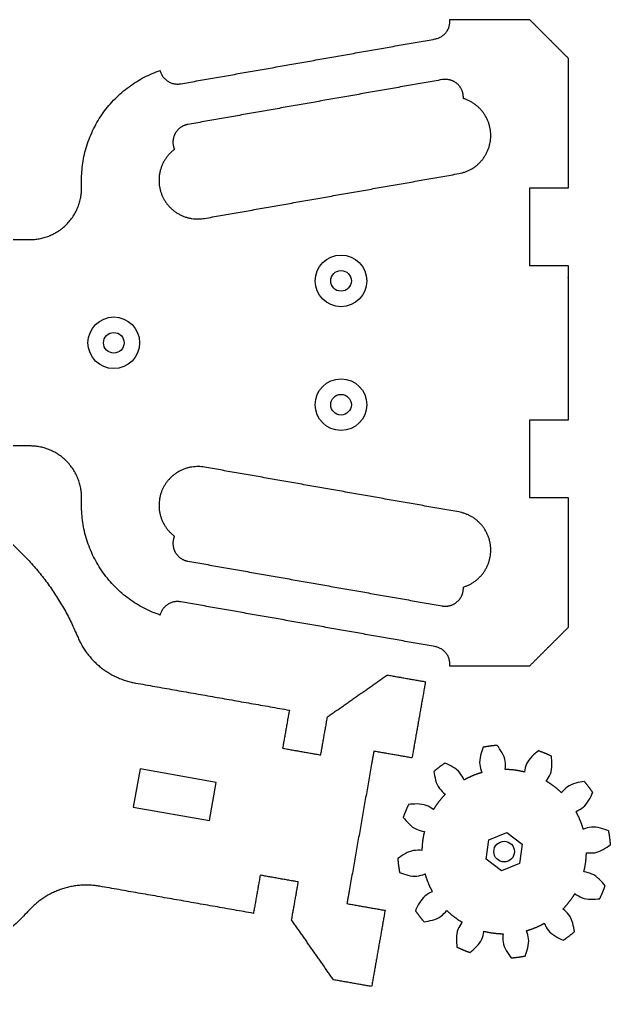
# Model space of a CAD drawing. Header units: millimetres. Extents: x 1655 to 2132, y -1528 to 137.
# Drawn here: x 1901.1 to 2130, y -1100.9 to -723.2 of the extents above; entities that cross this region are included whole.
import ezdxf

# ---------------------------------------------------------------- set-up
doc = ezdxf.new("R2010")
doc.units = ezdxf.units.MM
doc.header["$MEASUREMENT"] = 0
for name, color, linetype, true_color in [('V3 - scheme$gravure ext', 96, 'Continuous', 0x008000), ('V3 - scheme$gravure int', 1, 'Continuous', 0xff0000), ('V3 - scheme$poche', 196, 'Continuous', 0x400080)]:
    doc.layers.add(name, color=color, linetype=linetype, true_color=true_color)

msp = doc.modelspace()

# ---------------------------------------------------------------- linework, layer by layer
at = {"layer": 'V3 - scheme$gravure ext'}
for points, weights, degree in [([(2062.05, -730.78, 15), (2068.42, -729.66, 15), (2067.8, -723.22, 15)], [1, 0.734090518185, 1], 2), ([(1925.16, -785.57, 15), (1925.16, -753.43, 15), (1955.57, -743, 15)], [1, 0.81371847216, 1], 2), ([(1955.57, -743, 15), (1957.19, -749.27, 15), (1963.57, -748.15, 15)], [1, 0.734090518185, 1], 2), ([(1905.16, -808.57, 15), (1925.16, -808.57, 15), (1925.16, -788.57, 15)], [1, 0.707106781187, 1], 2), ([(1925.16, -908.57, 15), (1925.16, -888.57, 15), (1905.16, -888.57, 15)], [1, 0.707106781187, 1], 2), ([(1955.57, -954.14, 15), (1925.16, -943.72, 15), (1925.16, -911.57, 15)], [1, 0.81371847216, 1], 2), ([(1963.57, -948.99, 15), (1957.19, -947.87, 15), (1955.57, -954.14, 15)], [1, 0.734090518185, 1], 2), ([(1923.61, -962.48, 15), (1929.92, -977.65, 15), (1946.1, -980.5, 15)], [1, 0.877058019307, 1], 2), ([(2067.8, -973.93, 15), (2068.42, -967.48, 15), (2062.05, -966.36, 15)], [1, 0.734090518185, 1], 2), ([(2086.16, -1004.67, 15), (2084.34, -1004.79, 15), (2082.54, -1005.03, 15), (2080.76, -1005.38, 15)], [1, 0.998547387537, 0.998547387537, 1], 3), ([(2107.11, -1008.85, 15), (2105.48, -1008.05, 15), (2103.8, -1007.35, 15), (2102.08, -1006.77, 15)], [1, 0.998547387537, 0.998547387537, 1], 3), ([(2065.92, -1011.53, 15), (2064.41, -1012.54, 15), (2062.97, -1013.64, 15), (2061.6, -1014.84, 15)], [1, 0.998547387537, 0.998547387537, 1], 3), ([(2080.17, -1015.22, 15), (2077.77, -1015.89, 15), (2075.47, -1016.85, 15), (2073.29, -1018.06, 15)], [1, 0.995432816344, 0.995432816344, 1], 3), ([(2096.65, -1014.99, 15), (2094.24, -1014.38, 15), (2091.76, -1014.05, 15), (2089.27, -1014.02, 15)], [1, 0.995432816344, 0.995432816344, 1], 3), ([(2111.04, -1023.04, 15), (2109.25, -1021.3, 15), (2107.28, -1019.78, 15), (2105.14, -1018.5, 15)], [1, 0.995432816344, 0.995432816344, 1], 3), ([(2123.17, -1022.95, 15), (2122.16, -1021.44, 15), (2121.05, -1020, 15), (2119.85, -1018.63, 15)], [1, 0.998547387537, 0.998547387537, 1], 3), ([(2066.01, -1023.65, 15), (2064.27, -1025.44, 15), (2062.75, -1027.42, 15), (2061.48, -1029.56, 15)], [1, 0.995432816344, 0.995432816344, 1], 3), ([(2051.83, -1027.58, 15), (2051.02, -1029.21, 15), (2050.33, -1030.89, 15), (2049.74, -1032.62, 15)], [1, 0.998547387537, 0.998547387537, 1], 3), ([(2119.48, -1037.2, 15), (2118.8, -1034.8, 15), (2117.85, -1032.5, 15), (2116.63, -1030.32, 15)], [1, 0.995432816344, 0.995432816344, 1], 3), ([(2057.96, -1038.04, 15), (2057.35, -1040.46, 15), (2057.02, -1042.93, 15), (2056.99, -1045.42, 15)], [1, 0.995432816344, 0.995432816344, 1], 3), ([(2130.02, -1043.19, 15), (2129.9, -1041.37, 15), (2129.67, -1039.57, 15), (2129.31, -1037.79, 15)], [1, 0.998547387537, 0.998547387537, 1], 3), ([(2047.65, -1048.54, 15), (2047.76, -1050.35, 15), (2048, -1052.15, 15), (2048.36, -1053.94, 15)], [1, 0.998547387537, 0.998547387537, 1], 3), ([(2119.7, -1053.68, 15), (2120.32, -1051.26, 15), (2120.64, -1048.79, 15), (2120.68, -1046.3, 15)], [1, 0.995432816344, 0.995432816344, 1], 3), ([(2058.19, -1054.53, 15), (2058.87, -1056.92, 15), (2059.82, -1059.23, 15), (2061.04, -1061.4, 15)], [1, 0.995432816344, 0.995432816344, 1], 3), ([(1932.21, -1059.29, 15), (1916.03, -1056.44, 15), (1904.91, -1068.53, 15)], [1, 0.877058019307, 1], 2), ([(2125.84, -1064.14, 15), (2126.65, -1062.51, 15), (2127.34, -1060.83, 15), (2127.92, -1059.11, 15)], [1, 0.998547387537, 0.998547387537, 1], 3), ([(2111.66, -1068.07, 15), (2113.4, -1066.28, 15), (2114.91, -1064.3, 15), (2116.19, -1062.16, 15)], [1, 0.995432816344, 0.995432816344, 1], 3), ([(1904.91, -1068.53, 15), (1867.85, -1108.87, 15), (1813.91, -1099.36, 15)], [0.863661076576, 0.815079550896, 1], 2), ([(2054.5, -1068.77, 15), (2055.51, -1070.28, 15), (2056.62, -1071.73, 15), (2057.82, -1073.09, 15)], [1, 0.998547387537, 0.998547387537, 1], 3), ([(2066.63, -1068.69, 15), (2068.41, -1070.43, 15), (2070.39, -1071.94, 15), (2072.53, -1073.22, 15)], [1, 0.995432816344, 0.995432816344, 1], 3), ([(2097.5, -1076.51, 15), (2099.9, -1075.83, 15), (2102.2, -1074.87, 15), (2104.37, -1073.66, 15)], [1, 0.995432816344, 0.995432816344, 1], 3), ([(2081.01, -1076.73, 15), (2083.43, -1077.34, 15), (2085.9, -1077.67, 15), (2088.39, -1077.7, 15)], [1, 0.995432816344, 0.995432816344, 1], 3), ([(2111.74, -1080.19, 15), (2113.26, -1079.18, 15), (2114.7, -1078.08, 15), (2116.06, -1076.88, 15)], [1, 0.998547387537, 0.998547387537, 1], 3), ([(2070.56, -1082.87, 15), (2072.19, -1083.67, 15), (2073.87, -1084.37, 15), (2075.59, -1084.95, 15)], [1, 0.998547387537, 0.998547387537, 1], 3), ([(2091.51, -1087.05, 15), (2093.32, -1086.93, 15), (2095.12, -1086.69, 15), (2096.91, -1086.34, 15)], [1, 0.998547387537, 0.998547387537, 1], 3)]:
    msp.add_rational_spline(points, weights, degree=degree, dxfattribs=at)
for points, degree in [([(2067.8, -723.22, 15), (2083.22, -723.22, 15), (2098.65, -723.22, 15)], 2), ([(2098.65, -723.22, 15), (2106.15, -730.72, 15), (2113.65, -738.22, 15)], 2), ([(1963.57, -748.15, 15), (2012.81, -739.47, 15), (2062.05, -730.78, 15)], 2), ([(2113.65, -738.22, 15), (2113.65, -763.39, 15), (2113.65, -788.57, 15)], 2), ([(1925.16, -788.57, 15), (1925.16, -787.07, 15), (1925.16, -785.57, 15)], 2), ([(2113.65, -788.57, 15), (2106.15, -788.57, 15), (2098.65, -788.57, 15)], 2), ([(2098.65, -788.57, 15), (2098.65, -803.57, 15), (2098.65, -818.57, 15)], 2), ([(1873.65, -808.57, 15), (1889.4, -808.57, 15), (1905.16, -808.57, 15)], 2), ([(2098.65, -818.57, 15), (2106.15, -818.57, 15), (2113.65, -818.57, 15)], 2), ([(2113.65, -878.57, 15), (2106.15, -878.57, 15), (2098.65, -878.57, 15)], 2), ([(2098.65, -878.57, 15), (2098.65, -893.57, 15), (2098.65, -908.57, 15)], 2), ([(1905.16, -888.57, 15), (1889.4, -888.57, 15), (1873.65, -888.57, 15)], 2), ([(1925.16, -911.57, 15), (1925.16, -910.07, 15), (1925.16, -908.57, 15)], 2), ([(2098.65, -908.57, 15), (2106.15, -908.57, 15), (2113.65, -908.57, 15)], 2), ([(2113.65, -908.57, 15), (2113.65, -933.75, 15), (2113.65, -958.93, 15)], 2), ([(2062.05, -966.36, 15), (2012.81, -957.68, 15), (1963.57, -948.99, 15)], 2), ([(2113.65, -958.93, 15), (2106.15, -966.43, 15), (2098.65, -973.93, 15)], 2), ([(2098.65, -973.93, 15), (2083.22, -973.93, 15), (2067.8, -973.93, 15)], 2), ([(2020.41, -993.61, 15), (2031.99, -985.5, 15), (2043.58, -977.38, 15)], 2), ([(2043.58, -977.38, 15), (2050.96, -978.69, 15), (2058.35, -979.99, 15)], 2), ([(1946.1, -980.5, 15), (1975.87, -985.75, 15), (2005.64, -991, 15)], 2), ([(2058.35, -979.99, 15), (2055.75, -994.76, 15), (2053.14, -1009.53, 15)], 2), ([(2005.64, -991, 15), (2004.33, -998.39, 15), (2003.03, -1005.77, 15)], 2), ([(2017.8, -1008.38, 15), (2019.11, -1000.99, 15), (2020.41, -993.61, 15)], 2), ([(2003.03, -1005.77, 15), (2010.42, -1007.08, 15), (2017.8, -1008.38, 15)], 2), ([(2038.37, -1006.93, 15), (2037.93, -1009.39, 15), (2037.5, -1011.85, 15)], 2), ([(2053.14, -1009.53, 15), (2045.75, -1008.23, 15), (2038.37, -1006.93, 15)], 2), ([(2037.5, -1011.85, 15), (2033.16, -1036.47, 15), (2028.82, -1061.09, 15)], 2), ([(1994.35, -1055.01, 15), (1993.05, -1062.4, 15), (1991.74, -1069.79, 15)], 2), ([(2009.12, -1057.62, 15), (2001.74, -1056.32, 15), (1994.35, -1055.01, 15)], 2), ([(1991.74, -1069.79, 15), (1961.98, -1064.54, 15), (1932.21, -1059.29, 15)], 2), ([(2006.52, -1072.39, 15), (2007.82, -1065.01, 15), (2009.12, -1057.62, 15)], 2), ([(2028.82, -1061.09, 15), (2028.38, -1063.55, 15), (2027.95, -1066.02, 15)], 2), ([(2027.95, -1066.02, 15), (2035.34, -1067.32, 15), (2042.72, -1068.62, 15)], 2), ([(2042.72, -1068.62, 15), (2040.12, -1083.39, 15), (2037.51, -1098.17, 15)], 2), ([(2066.58, -1068.74, 15), (2066.6, -1068.73, 15), (2066.61, -1068.71, 15), (2066.63, -1068.69, 15)], 3), ([(2022.74, -1095.56, 15), (2014.63, -1083.98, 15), (2006.52, -1072.39, 15)], 2), ([(2037.51, -1098.17, 15), (2030.13, -1096.86, 15), (2022.74, -1095.56, 15)], 2)]:
    msp.add_open_spline(points, degree=degree, dxfattribs=at)
for points, degree, knots in [([(2113.65, -818.57, 15), (2113.65, -821.07, 15), (2113.65, -823.57, 15), (2113.65, -848.57, 15), (2113.65, -873.57, 15), (2113.65, -876.07, 15), (2113.65, -878.57, 15)], 2, [3884.792792, 3884.792792, 3884.792792, 3889.792792, 3889.792792, 3939.792792, 3939.792792, 3944.792792, 3944.792792, 3944.792792]), ([(2080.76, -1005.38, 15), (2080.09, -1007.18, 15), (2079.07, -1009.91, 15), (2079.36, -1012.09, 15), (2079.5, -1013.14, 15), (2079.78, -1014.18, 15), (2080.14, -1015.15, 15), (2080.15, -1015.17, 15), (2080.16, -1015.19, 15), (2080.17, -1015.22, 15)], 3, [-51.422962, -51.422962, -51.422962, -51.422962, -50.655858, -50.655858, -50.655858, -49.866198, -49.866198, -49.866198, -49.847209, -49.847209, -49.847209, -49.847209]), ([(2089.27, -1014.02, 15), (2089.28, -1013.99, 15), (2089.28, -1013.97, 15), (2089.28, -1013.94, 15), (2089.38, -1012.91, 15), (2089.38, -1011.84, 15), (2089.24, -1010.79, 15), (2088.96, -1008.61, 15), (2087.27, -1006.23, 15), (2086.16, -1004.67, 15)], 3, [-54.43884, -54.43884, -54.43884, -54.43884, -54.419791, -54.419791, -54.419791, -53.630123, -53.630123, -53.630123, -52.863038, -52.863038, -52.863038, -52.863038]), ([(2102.08, -1006.77, 15), (2100.6, -1007.99, 15), (2098.36, -1009.85, 15), (2097.52, -1011.88, 15), (2097.11, -1012.86, 15), (2096.84, -1013.89, 15), (2096.66, -1014.92, 15), (2096.66, -1014.94, 15), (2096.66, -1014.97, 15), (2096.65, -1014.99, 15)], 3, [-58.569083, -58.569083, -58.569083, -58.569083, -57.801979, -57.801979, -57.801979, -57.012319, -57.012319, -57.012319, -56.99333, -56.99333, -56.99333, -56.99333]), ([(2073.29, -1018.06, 15), (2073.28, -1018.04, 15), (2073.27, -1018.02, 15), (2073.26, -1018, 15), (2072.83, -1017.05, 15), (2072.3, -1016.13, 15), (2071.65, -1015.28, 15), (2070.31, -1013.54, 15), (2067.66, -1012.33, 15), (2065.92, -1011.53, 15)], 3, [-47.292718, -47.292718, -47.292718, -47.292718, -47.273669, -47.273669, -47.273669, -46.484002, -46.484002, -46.484002, -45.716917, -45.716917, -45.716917, -45.716917]), ([(2105.14, -1018.5, 15), (2105.15, -1018.48, 15), (2105.16, -1018.46, 15), (2105.18, -1018.44, 15), (2105.78, -1017.6, 15), (2106.32, -1016.67, 15), (2106.72, -1015.69, 15), (2107.57, -1013.66, 15), (2107.29, -1010.76, 15), (2107.11, -1008.85, 15)], 3, [-61.584961, -61.584961, -61.584961, -61.584961, -61.565912, -61.565912, -61.565912, -60.776245, -60.776245, -60.776245, -60.00916, -60.00916, -60.00916, -60.00916]), ([(2061.6, -1014.84, 15), (2061.92, -1016.73, 15), (2062.41, -1019.61, 15), (2063.74, -1021.35, 15), (2064.39, -1022.19, 15), (2065.15, -1022.95, 15), (2065.95, -1023.61, 15), (2065.97, -1023.62, 15), (2065.99, -1023.64, 15), (2066.01, -1023.65, 15)], 3, [-44.27684, -44.27684, -44.27684, -44.27684, -43.509736, -43.509736, -43.509736, -42.720076, -42.720076, -42.720076, -42.701087, -42.701087, -42.701087, -42.701087]), ([(2119.85, -1018.63, 15), (2117.96, -1018.95, 15), (2115.09, -1019.44, 15), (2113.34, -1020.77, 15), (2112.5, -1021.42, 15), (2111.75, -1022.18, 15), (2111.09, -1022.98, 15), (2111.07, -1023, 15), (2111.06, -1023.02, 15), (2111.04, -1023.04, 15)], 3, [-65.715205, -65.715205, -65.715205, -65.715205, -64.948101, -64.948101, -64.948101, -64.158441, -64.158441, -64.158441, -64.139452, -64.139452, -64.139452, -64.139452]), ([(2116.63, -1030.32, 15), (2116.65, -1030.31, 15), (2116.68, -1030.3, 15), (2116.7, -1030.29, 15), (2117.64, -1029.86, 15), (2118.57, -1029.33, 15), (2119.41, -1028.68, 15), (2121.16, -1027.34, 15), (2122.37, -1024.69, 15), (2123.17, -1022.95, 15)], 3, [-68.731083, -68.731083, -68.731083, -68.731083, -68.712034, -68.712034, -68.712034, -67.922366, -67.922366, -67.922366, -67.155281, -67.155281, -67.155281, -67.155281]), ([(2061.48, -1029.56, 15), (2061.46, -1029.54, 15), (2061.44, -1029.53, 15), (2061.42, -1029.52, 15), (2060.57, -1028.91, 15), (2059.65, -1028.38, 15), (2058.66, -1027.97, 15), (2056.63, -1027.13, 15), (2053.73, -1027.4, 15), (2051.83, -1027.58, 15)], 3, [-40.146597, -40.146597, -40.146597, -40.146597, -40.127548, -40.127548, -40.127548, -39.33788, -39.33788, -39.33788, -38.570795, -38.570795, -38.570795, -38.570795]), ([(2049.74, -1032.62, 15), (2050.96, -1034.09, 15), (2052.82, -1036.34, 15), (2054.85, -1037.18, 15), (2055.83, -1037.59, 15), (2056.87, -1037.86, 15), (2057.89, -1038.03, 15), (2057.91, -1038.03, 15), (2057.94, -1038.04, 15), (2057.96, -1038.04, 15)], 3, [-37.130719, -37.130719, -37.130719, -37.130719, -36.363615, -36.363615, -36.363615, -35.573955, -35.573955, -35.573955, -35.554966, -35.554966, -35.554966, -35.554966]), ([(2129.31, -1037.79, 15), (2127.52, -1037.12, 15), (2124.78, -1036.1, 15), (2122.6, -1036.39, 15), (2121.55, -1036.53, 15), (2120.52, -1036.81, 15), (2119.55, -1037.17, 15), (2119.52, -1037.18, 15), (2119.5, -1037.19, 15), (2119.48, -1037.2, 15)], 3, [-72.861326, -72.861326, -72.861326, -72.861326, -72.094222, -72.094222, -72.094222, -71.304563, -71.304563, -71.304563, -71.285573, -71.285573, -71.285573, -71.285573]), ([(2056.99, -1045.42, 15), (2056.97, -1045.42, 15), (2056.94, -1045.42, 15), (2056.92, -1045.41, 15), (2055.88, -1045.32, 15), (2054.81, -1045.31, 15), (2053.76, -1045.45, 15), (2051.58, -1045.74, 15), (2049.21, -1047.43, 15), (2047.65, -1048.54, 15)], 3, [-33.000475, -33.000475, -33.000475, -33.000475, -32.981426, -32.981426, -32.981426, -32.191759, -32.191759, -32.191759, -31.424674, -31.424674, -31.424674, -31.424674]), ([(2120.68, -1046.3, 15), (2120.7, -1046.3, 15), (2120.73, -1046.31, 15), (2120.75, -1046.31, 15), (2121.78, -1046.41, 15), (2122.85, -1046.41, 15), (2123.91, -1046.27, 15), (2126.08, -1045.98, 15), (2128.46, -1044.3, 15), (2130.02, -1043.19, 15)], 3, [-75.877204, -75.877204, -75.877204, -75.877204, -75.858155, -75.858155, -75.858155, -75.068488, -75.068488, -75.068488, -74.301403, -74.301403, -74.301403, -74.301403]), ([(2048.36, -1053.94, 15), (2050.15, -1054.6, 15), (2052.88, -1055.62, 15), (2055.06, -1055.33, 15), (2056.12, -1055.19, 15), (2057.15, -1054.91, 15), (2058.12, -1054.55, 15), (2058.14, -1054.54, 15), (2058.17, -1054.53, 15), (2058.19, -1054.53, 15)], 3, [-29.984597, -29.984597, -29.984597, -29.984597, -29.217493, -29.217493, -29.217493, -28.427833, -28.427833, -28.427833, -28.408844, -28.408844, -28.408844, -28.408844]), ([(2127.92, -1059.11, 15), (2126.71, -1057.63, 15), (2124.85, -1055.39, 15), (2122.82, -1054.54, 15), (2121.83, -1054.14, 15), (2120.8, -1053.86, 15), (2119.78, -1053.69, 15), (2119.75, -1053.69, 15), (2119.73, -1053.68, 15), (2119.7, -1053.68, 15)], 3, [-80.007448, -80.007448, -80.007448, -80.007448, -79.240344, -79.240344, -79.240344, -78.450684, -78.450684, -78.450684, -78.431695, -78.431695, -78.431695, -78.431695]), ([(2061.04, -1061.4, 15), (2061.01, -1061.41, 15), (2060.99, -1061.42, 15), (2060.97, -1061.43, 15), (2060.03, -1061.86, 15), (2059.1, -1062.4, 15), (2058.25, -1063.04, 15), (2056.51, -1064.38, 15), (2055.3, -1067.03, 15), (2054.5, -1068.77, 15)], 3, [-25.854354, -25.854354, -25.854354, -25.854354, -25.835305, -25.835305, -25.835305, -25.045637, -25.045637, -25.045637, -24.278552, -24.278552, -24.278552, -24.278552]), ([(2116.19, -1062.16, 15), (2116.21, -1062.18, 15), (2116.23, -1062.19, 15), (2116.25, -1062.21, 15), (2117.09, -1062.81, 15), (2118.02, -1063.35, 15), (2119, -1063.75, 15), (2121.03, -1064.59, 15), (2123.93, -1064.32, 15), (2125.84, -1064.14, 15)], 3, [-83.023326, -83.023326, -83.023326, -83.023326, -83.004277, -83.004277, -83.004277, -82.214609, -82.214609, -82.214609, -81.447524, -81.447524, -81.447524, -81.447524]), ([(2057.82, -1073.09, 15), (2059.7, -1072.77, 15), (2062.58, -1072.29, 15), (2064.32, -1070.95, 15), (2065.17, -1070.3, 15), (2065.92, -1069.54, 15), (2066.58, -1068.74, 15)], 3, [-22.838476, -22.838476, -22.838476, -22.838476, -22.071372, -22.071372, -22.071372, -21.281712, -21.281712, -21.281712, -21.281712]), ([(2116.06, -1076.88, 15), (2115.75, -1074.99, 15), (2115.26, -1072.12, 15), (2113.92, -1070.37, 15), (2113.27, -1069.53, 15), (2112.52, -1068.77, 15), (2111.72, -1068.12, 15), (2111.7, -1068.1, 15), (2111.68, -1068.08, 15), (2111.66, -1068.07, 15)], 3, [-87.153569, -87.153569, -87.153569, -87.153569, -86.386465, -86.386465, -86.386465, -85.596806, -85.596806, -85.596806, -85.577816, -85.577816, -85.577816, -85.577816]), ([(2072.53, -1073.22, 15), (2072.52, -1073.24, 15), (2072.5, -1073.26, 15), (2072.49, -1073.28, 15), (2071.89, -1074.12, 15), (2071.35, -1075.05, 15), (2070.94, -1076.03, 15), (2070.1, -1078.06, 15), (2070.37, -1080.96, 15), (2070.56, -1082.87, 15)], 3, [-104.46169, -104.46169, -104.46169, -104.46169, -104.442641, -104.442641, -104.442641, -103.652974, -103.652974, -103.652974, -102.885889, -102.885889, -102.885889, -102.885889]), ([(2104.37, -1073.66, 15), (2104.38, -1073.68, 15), (2104.39, -1073.7, 15), (2104.4, -1073.73, 15), (2104.83, -1074.67, 15), (2105.37, -1075.6, 15), (2106.01, -1076.44, 15), (2107.35, -1078.18, 15), (2110, -1079.4, 15), (2111.74, -1080.19, 15)], 3, [-90.169447, -90.169447, -90.169447, -90.169447, -90.150398, -90.150398, -90.150398, -89.360731, -89.360731, -89.360731, -88.593646, -88.593646, -88.593646, -88.593646]), ([(2075.59, -1084.95, 15), (2077.06, -1083.73, 15), (2079.31, -1081.87, 15), (2080.15, -1079.84, 15), (2080.56, -1078.86, 15), (2080.83, -1077.83, 15), (2081, -1076.81, 15), (2081.01, -1076.78, 15), (2081.01, -1076.76, 15), (2081.01, -1076.73, 15)], 3, [-101.445812, -101.445812, -101.445812, -101.445812, -100.678708, -100.678708, -100.678708, -99.889049, -99.889049, -99.889049, -99.870059, -99.870059, -99.870059, -99.870059]), ([(2088.39, -1077.7, 15), (2088.39, -1077.73, 15), (2088.39, -1077.75, 15), (2088.39, -1077.78, 15), (2088.29, -1078.81, 15), (2088.28, -1079.88, 15), (2088.42, -1080.93, 15), (2088.71, -1083.11, 15), (2090.4, -1085.49, 15), (2091.51, -1087.05, 15)], 3, [-97.315569, -97.315569, -97.315569, -97.315569, -97.29652, -97.29652, -97.29652, -96.506852, -96.506852, -96.506852, -95.739767, -95.739767, -95.739767, -95.739767]), ([(2096.91, -1086.34, 15), (2097.58, -1084.54, 15), (2098.59, -1081.81, 15), (2098.3, -1079.63, 15), (2098.17, -1078.58, 15), (2097.89, -1077.55, 15), (2097.52, -1076.58, 15), (2097.52, -1076.55, 15), (2097.51, -1076.53, 15), (2097.5, -1076.51, 15)], 3, [-94.299691, -94.299691, -94.299691, -94.299691, -93.532587, -93.532587, -93.532587, -92.742927, -92.742927, -92.742927, -92.723938, -92.723938, -92.723938, -92.723938])]:
    msp.add_open_spline(points, degree=degree, knots=knots, dxfattribs=at)
msp.add_rational_spline([(1813.91, -1099.36, 15), (1715.43, -1081.99, 15), (1732.79, -983.51, 15), (1750.16, -885.03, 15), (1848.64, -902.39, 15), (1902.58, -911.9, 15), (1923.61, -962.48, 15)], [1, 0.707106781187, 1, 0.707106781187, 1, 0.815079550896, 0.863661076576], degree=2, knots=[576.718568, 576.718568, 576.718568, 733.798201, 733.798201, 890.877834, 890.877834, 990.051301, 990.051301, 990.051301], dxfattribs=at)
at = {"layer": 'V3 - scheme$gravure int'}
msp.add_lwpolyline([(1974.74, -1033.79), (1977.34, -1019.01), (1947.8, -1013.81), (1945.19, -1028.58)], close=True, dxfattribs=at)
for centre in [(2025.65, -824.57, 15), (1937.65, -848.57, 15), (2025.65, -872.57, 15), (2088.83, -1045.86, 15)]:
    msp.add_circle(centre, 4, dxfattribs=at)
for points in [[(2064.83, -746.54, 15), (2015.58, -755.22, 15), (1966.34, -763.91, 15)], [(1972.77, -800.34, 15), (2022.01, -791.66, 15), (2071.25, -782.98, 15)], [(2071.25, -914.16, 15), (2022.01, -905.48, 15), (1972.77, -896.8, 15)], [(1966.34, -933.24, 15), (2015.58, -941.92, 15), (2064.83, -950.6, 15)]]:
    msp.add_open_spline(points, degree=2, dxfattribs=at)
for points, weights, knots in [([(2073.03, -753.86, 15), (2073.23, -750.47, 15), (2070.7, -748.21, 15), (2068.17, -745.95, 15), (2064.83, -746.54, 15)], [1, 0.899760853607, 1, 0.899760853607, 1], [3705.962897, 3705.962897, 3705.962897, 3712.284949, 3712.284949, 3718.607001, 3718.607001, 3718.607001]), ([(2071.25, -782.98, 15), (2082.9, -780.93, 15), (2083.62, -769.12, 15), (2084.34, -757.32, 15), (2073.03, -753.86, 15)], [1, 0.785281265959, 1, 0.785281265959, 1], [3665.904135, 3665.904135, 3665.904135, 3685.933516, 3685.933516, 3705.962897, 3705.962897, 3705.962897]), ([(1966.34, -763.91, 15), (1963, -764.5, 15), (1961.39, -767.49, 15), (1959.79, -770.48, 15), (1961.14, -773.59, 15)], [1, 0.899760853607, 1, 0.899760853607, 1], [3513.201268, 3513.201268, 3513.201268, 3519.52332, 3519.52332, 3525.845372, 3525.845372, 3525.845372]), ([(1961.14, -773.59, 15), (1951.69, -780.71, 15), (1956.41, -791.55, 15), (1961.12, -802.4, 15), (1972.77, -800.34, 15)], [1, 0.785281265959, 1, 0.785281265959, 1], [3525.845372, 3525.845372, 3525.845372, 3545.874753, 3545.874753, 3565.904135, 3565.904135, 3565.904135]), ([(1972.77, -896.8, 15), (1961.12, -894.75, 15), (1956.41, -905.59, 15), (1951.69, -916.44, 15), (1961.14, -923.55, 15)], [1, 0.785281265959, 1, 0.785281265959, 1], [3207.795535, 3207.795535, 3207.795535, 3227.824916, 3227.824916, 3247.854297, 3247.854297, 3247.854297]), ([(2073.03, -943.28, 15), (2084.34, -939.83, 15), (2083.62, -928.02, 15), (2082.9, -916.22, 15), (2071.25, -914.16, 15)], [1, 0.785281265959, 1, 0.785281265959, 1], [3373.142505, 3373.142505, 3373.142505, 3393.171887, 3393.171887, 3413.201268, 3413.201268, 3413.201268]), ([(1961.14, -923.55, 15), (1959.79, -926.67, 15), (1961.39, -929.66, 15), (1963, -932.65, 15), (1966.34, -933.24, 15)], [1, 0.899760853607, 1, 0.899760853607, 1], [3247.854297, 3247.854297, 3247.854297, 3254.176349, 3254.176349, 3260.498401, 3260.498401, 3260.498401]), ([(2064.83, -950.6, 15), (2068.17, -951.19, 15), (2070.7, -948.93, 15), (2073.23, -946.67, 15), (2073.03, -943.28, 15)], [1, 0.899760853607, 1, 0.899760853607, 1], [3360.498401, 3360.498401, 3360.498401, 3366.820453, 3366.820453, 3373.142505, 3373.142505, 3373.142505])]:
    msp.add_rational_spline(points, weights, degree=2, knots=knots, dxfattribs=at)
at = {"layer": 'V3 - scheme$poche'}
msp.add_lwpolyline([(2089.81, -1038.42), (2095.77, -1042.99), (2094.79, -1050.43), (2087.85, -1053.3), (2081.9, -1048.73), (2082.88, -1041.29)], close=True, dxfattribs=at)
for centre in [(2025.65, -824.57, 15), (1937.65, -848.57, 15), (2025.65, -872.57, 15)]:
    msp.add_circle(centre, 10, dxfattribs=at)

doc.saveas('drawing.dxf')
